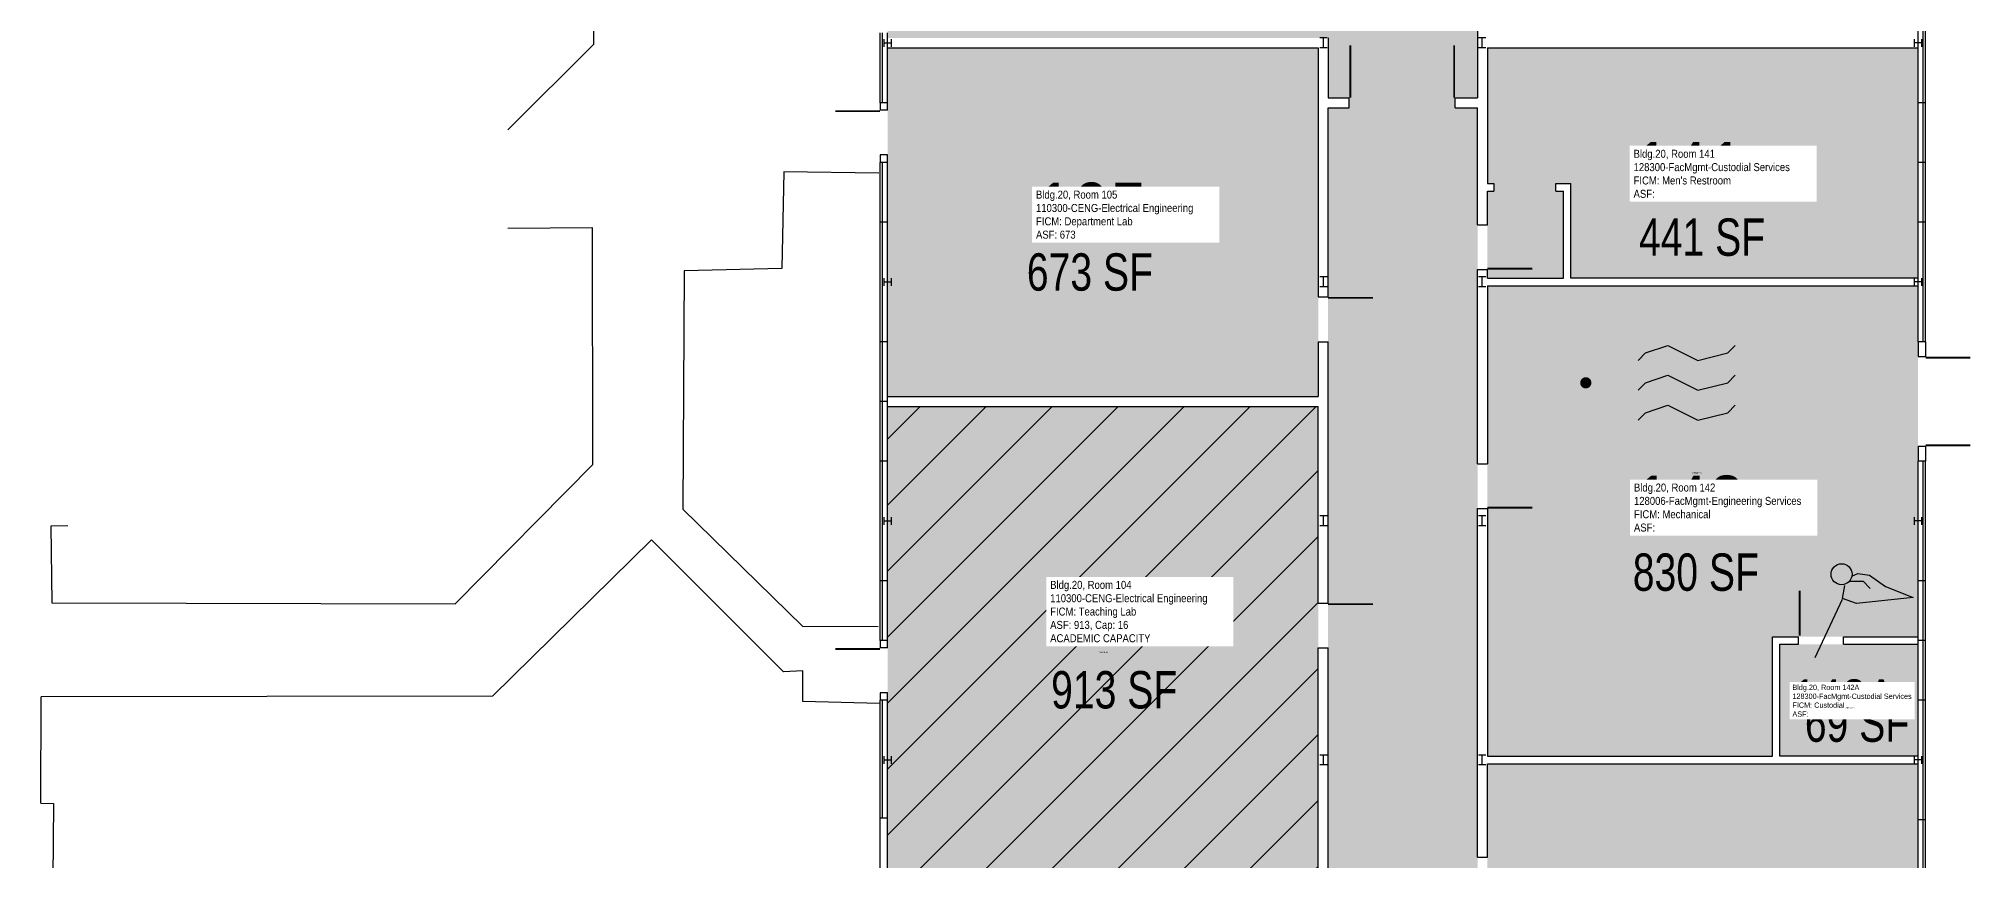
# Model space of a CAD drawing. Header units: inches. Extents: x -221 to 2580, y -38 to 4824.
# Drawn here: x 866 to 2419, y 891 to 1551 of the extents above; entities that cross this region are included whole.
import ezdxf
from ezdxf.enums import TextEntityAlignment as Align

# ---------------------------------------------------------------- set-up
doc = ezdxf.new("R2010")
doc.units = ezdxf.units.IN
doc.header["$LTSCALE"] = 100
doc.header["$MEASUREMENT"] = 0
doc.layers.get('0').update_dxf_attribs({"linetype": 'CONTINUOUS'})
for name, color, linetype in [('A-COLS', 5, 'CONTINUOUS'), ('A-DOOR', 2, 'CONTINUOUS'), ('A-GLAZ', 1, 'CONTINUOUS'), ('A-IDEN-ICON', 4, 'CONTINUOUS'), ('A-IDEN-RNUM', 7, 'CONTINUOUS'), ('A-IDEN-SNUM', 4, 'CONTINUOUS'), ('A-IDEN-VNUM', 4, 'CONTINUOUS'), ('A-SITE', 3, 'CONTINUOUS'), ('A-WALL', 5, 'CONTINUOUS'), ('AREA-TEXT', 3, 'CONTINUOUS'), ('Rooms-Capacity', 4, 'CONTINUOUS'), ('Rooms-Category-Color', 7, 'CONTINUOUS'), ('Rooms-College-Color', 7, 'CONTINUOUS'), ('Rooms-Department-Color', 7, 'CONTINUOUS'), ('Rooms-Division-Color', 7, 'CONTINUOUS'), ('Rooms-Information', 7, 'CONTINUOUS')]:
    doc.layers.add(name, color=color, linetype=linetype)
doc.styles.add('CP_AREA', font='arial.ttf', dxfattribs={"height": 15})
doc.styles.add('CP_ROOMSNUMBER', font='arial.ttf', dxfattribs={"height": 1})
doc.styles.add('CP_ROOMVNUMBER', font='arial.ttf', dxfattribs={"width": 0.85, "height": 0.075})

# ---------------------------------------------------------------- blocks, each defined once
blk = doc.blocks.new('INCOLUMN')
for p, q in [((-4, -3), (-4, 3)), ((-4, 0), (4, 0)), ((4, -3), (4, 3))]:
    blk.add_line(p, q)
blk = doc.blocks.new('OUTCOLUMN')
for p, q in [((-3, 9), (3, 9)), ((-3, 3), (3, 3)), ((0, 3), (0, 9))]:
    blk.add_line(p, q)
blk = doc.blocks.new('CPMECH')
for p, q in [((0.005, 0.025), (0.015, 0.035)), ((0.015, 0.035), (0.045, 0.045)), ((0.045, 0.045), (0.085, 0.025)), ((0.085, 0.025), (0.125, 0.035)), ((0.125, 0.035), (0.135, 0.045)), ((0.015, -0.005), (0.045, 0.005)), ((0.045, 0.005), (0.085, -0.015)), ((0.125, -0.005), (0.135, 0.005)), ((0.005, -0.015), (0.015, -0.005)), ((0.085, -0.015), (0.125, -0.005)), ((0.005, -0.055), (0.015, -0.045)), ((0.015, -0.045), (0.045, -0.035)), ((0.045, -0.035), (0.085, -0.055)), ((0.085, -0.055), (0.125, -0.045)), ((0.125, -0.045), (0.135, -0.035))]:
    blk.add_line(p, q)
for points in [[(-0.025, -0.005, 0, 0.02, 0), (-0.025, 0.035, 0.02, 0.02, 0), (-0.025, 0.055, 0.02, 0, 0), (-0.025, 0.065, 0, 0, 0)], [(-0.025, -0.005, 0, 0.02, 0), (-0.025, -0.045, 0.02, 0.02, 0), (-0.025, -0.065, 0.02, 0, 0), (-0.025, -0.075, 0, 0, 0)]]:
    blk.add_lwpolyline(points, format="xyseb")
at = {"const_width": 0.0075}
blk.add_lwpolyline([(-0.0682, -0.0069, 1), (-0.0618, -0.0031, 1)], format="xyb", close=True, dxfattribs=at)
at = {"const_width": 0.015}
blk.add_lwpolyline([(-0.025, -0.005), (-0.065, -0.005)], dxfattribs=at)
blk = doc.blocks.new('CPCUST')
for p, q in [((0.0171, -0.0639), (0.02, -0.0466)), ((0.0262, -0.0408), (0.0446, -0.0406)), ((0.0297, -0.0341), (0.0376, -0.0302)), ((0.0376, -0.0302), (0.0533, -0.0324)), ((0.0446, -0.0406), (0.0543, -0.0505)), ((0.0533, -0.0324), (0.0745, -0.0479)), ((0.0745, -0.0479), (0.1117, -0.0625)), ((0.0358, -0.0705), (0.0171, -0.0639)), ((0.1117, -0.0625), (0.0358, -0.0705))]:
    blk.add_line(p, q)
at = {"const_width": 0.015}
blk.add_lwpolyline([(-0.03, 0.05), (0.01, -0.0193)], dxfattribs=at)
at = {"const_width": 0.0075}
blk.add_lwpolyline([(-0.0332, 0.0481, 1), (-0.0268, 0.0519, 1)], format="xyb", close=True, dxfattribs=at)
blk.add_circle((0.0158, -0.0313), 0.0141)
blk = doc.blocks.new('CPMEN')
at = {"const_width": 0.015}
for points in [[(0.055, 0.01), (0.055, 0.05), (0.015, 0.05)], [(0.0151, 0.0101), (0.055, 0.05)]]:
    blk.add_lwpolyline(points, dxfattribs=at)
blk.add_lwpolyline([(-0.0575, -0.02, 1), (0.0275, -0.02, 1)], format="xyb", close=True, dxfattribs=at)

msp = doc.modelspace()

# ---------------------------------------------------------------- hatches: boundary and pattern name
at = {"layer": 'Rooms-Capacity'}
h = msp.add_hatch(dxfattribs=at)
h.set_pattern_fill('ANSI31', color=256, scale=300, style=0)
h.paths.add_polyline_path([(1894, 1256), (1894, 876), (1548, 876), (1548, 1256)])
at = {"layer": 'Rooms-Category-Color', "true_color": 0xadadad}
for points in [[(1023, 450), (1023, 456), (1902, 456), (1902, 513), (1883, 513), (1883, 868), (1902, 868), (1902, 1496), (1919, 1496), (1919, 1504), (1902, 1504), (1902, 1552), (1548, 1552), (1548, 1617), (1902, 1617), (1902, 2824), (1920, 2824), (1920, 2832), (1902, 2832), (1902, 2880), (1548, 2880), (1548, 2886), (1542, 2886), (1542, 2880), (46, 2880), (46, 2976), (1542, 2976), (1542, 2970), (1548, 2970), (1548, 2976), (1902, 2976), (1902, 3560), (1920, 3560), (1920, 3568), (1902, 3568), (1902, 3977), (1883, 3977), (1883, 4272), (1902, 4272), (1902, 4368), (430, 4368), (430, 4464), (1902, 4464), (1902, 4778), (2022, 4778), (2022, 3568), (2004, 3568), (2004, 3560), (2022, 3560), (2022, 2985), (2376, 2985), (2376, 2895), (2022, 2895), (2022, 2832), (2004, 2832), (2004, 2824), (2022, 2824), (2022, 2313), (2053.8, 2313), (2053.8, 2281), (2022, 2281), (2022, 1504), (2004, 1504), (2004, 1496), (2022, 1496), (2022, 48), (1902, 48), (1902, 360), (1023, 360), (1023, 366), (1017, 366), (1017, 360), (46, 360), (46, 456), (1017, 456), (1017, 450)], [(2376, 1359), (2097, 1359), (2097, 1435), (2085, 1435), (2085, 1429), (2091, 1429), (2091, 1359), (2030, 1359), (2030, 1429), (2035, 1429), (2035, 1435), (2030, 1435), (2030, 1544), (2376, 1544)], [(2376, 1353), (2376, 1071), (2259, 1071), (2259, 975), (2030, 975), (2030, 1353)], [(2376, 1065), (2376, 975), (2265, 975), (2265, 1065)]]:
    msp.add_hatch(color=253, dxfattribs=at).paths.add_polyline_path(points)
at = {"layer": 'Rooms-Category-Color', "true_color": 0xe3f498}
for points in [[(1894, 1544), (1894, 1264), (1548, 1264), (1548, 1544)], [(1894, 1256), (1894, 876), (1548, 876), (1548, 1256)]]:
    msp.add_hatch(color=61, dxfattribs=at).paths.add_polyline_path(points)
at = {"layer": 'Rooms-Category-Color', "true_color": 0xffff64}
msp.add_hatch(color=51, dxfattribs=at).paths.add_polyline_path([(2376, 969), (2376, 783), (2030, 783), (2030, 969)])
at = {"layer": 'Rooms-College-Color', "true_color": 0xadadad}
for points in [[(1023, 450), (1023, 456), (1902, 456), (1902, 513), (1883, 513), (1883, 868), (1902, 868), (1902, 1496), (1919, 1496), (1919, 1504), (1902, 1504), (1902, 1552), (1548, 1552), (1548, 1617), (1902, 1617), (1902, 2824), (1920, 2824), (1920, 2832), (1902, 2832), (1902, 2880), (1548, 2880), (1548, 2886), (1542, 2886), (1542, 2880), (46, 2880), (46, 2976), (1542, 2976), (1542, 2970), (1548, 2970), (1548, 2976), (1902, 2976), (1902, 3560), (1920, 3560), (1920, 3568), (1902, 3568), (1902, 3977), (1883, 3977), (1883, 4272), (1902, 4272), (1902, 4368), (430, 4368), (430, 4464), (1902, 4464), (1902, 4778), (2022, 4778), (2022, 3568), (2004, 3568), (2004, 3560), (2022, 3560), (2022, 2985), (2376, 2985), (2376, 2895), (2022, 2895), (2022, 2832), (2004, 2832), (2004, 2824), (2022, 2824), (2022, 2313), (2053.8, 2313), (2053.8, 2281), (2022, 2281), (2022, 1504), (2004, 1504), (2004, 1496), (2022, 1496), (2022, 48), (1902, 48), (1902, 360), (1023, 360), (1023, 366), (1017, 366), (1017, 360), (46, 360), (46, 456), (1017, 456), (1017, 450)], [(2376, 1359), (2097, 1359), (2097, 1435), (2085, 1435), (2085, 1429), (2091, 1429), (2091, 1359), (2030, 1359), (2030, 1429), (2035, 1429), (2035, 1435), (2030, 1435), (2030, 1544), (2376, 1544)], [(2376, 1353), (2376, 1071), (2259, 1071), (2259, 975), (2030, 975), (2030, 1353)], [(2376, 1065), (2376, 975), (2265, 975), (2265, 1065)]]:
    msp.add_hatch(color=253, dxfattribs=at).paths.add_polyline_path(points)
at = {"layer": 'Rooms-College-Color', "true_color": 0x99d7b2}
for points in [[(1894, 1544), (1894, 1264), (1548, 1264), (1548, 1544)], [(1894, 1256), (1894, 876), (1548, 876), (1548, 1256)]]:
    msp.add_hatch(color=253, dxfattribs=at).paths.add_polyline_path(points)
at = {"layer": 'Rooms-College-Color', "true_color": 0xffff64}
msp.add_hatch(color=51, dxfattribs=at).paths.add_polyline_path([(2376, 969), (2376, 783), (2030, 783), (2030, 969)])
at = {"layer": 'Rooms-Department-Color', "true_color": 0xacacac}
for points in [[(1023, 450), (1023, 456), (1902, 456), (1902, 513), (1883, 513), (1883, 868), (1902, 868), (1902, 1496), (1919, 1496), (1919, 1504), (1902, 1504), (1902, 1552), (1548, 1552), (1548, 1617), (1902, 1617), (1902, 2824), (1920, 2824), (1920, 2832), (1902, 2832), (1902, 2880), (1548, 2880), (1548, 2886), (1542, 2886), (1542, 2880), (46, 2880), (46, 2976), (1542, 2976), (1542, 2970), (1548, 2970), (1548, 2976), (1902, 2976), (1902, 3560), (1920, 3560), (1920, 3568), (1902, 3568), (1902, 3977), (1883, 3977), (1883, 4272), (1902, 4272), (1902, 4368), (430, 4368), (430, 4464), (1902, 4464), (1902, 4778), (2022, 4778), (2022, 3568), (2004, 3568), (2004, 3560), (2022, 3560), (2022, 2985), (2376, 2985), (2376, 2895), (2022, 2895), (2022, 2832), (2004, 2832), (2004, 2824), (2022, 2824), (2022, 2313), (2053.8, 2313), (2053.8, 2281), (2022, 2281), (2022, 1504), (2004, 1504), (2004, 1496), (2022, 1496), (2022, 48), (1902, 48), (1902, 360), (1023, 360), (1023, 366), (1017, 366), (1017, 360), (46, 360), (46, 456), (1017, 456), (1017, 450)], [(2376, 1359), (2097, 1359), (2097, 1435), (2085, 1435), (2085, 1429), (2091, 1429), (2091, 1359), (2030, 1359), (2030, 1429), (2035, 1429), (2035, 1435), (2030, 1435), (2030, 1544), (2376, 1544)], [(2376, 1353), (2376, 1071), (2259, 1071), (2259, 975), (2030, 975), (2030, 1353)], [(2376, 1065), (2376, 975), (2265, 975), (2265, 1065)]]:
    msp.add_hatch(color=253, dxfattribs=at).paths.add_polyline_path(points)
at = {"layer": 'Rooms-Department-Color', "true_color": 0x99d7b2}
for points in [[(1894, 1544), (1894, 1264), (1548, 1264), (1548, 1544)], [(1894, 1256), (1894, 876), (1548, 876), (1548, 1256)]]:
    msp.add_hatch(color=253, dxfattribs=at).paths.add_polyline_path(points)
at = {"layer": 'Rooms-Department-Color', "true_color": 0x003fff}
msp.add_hatch(color=160, dxfattribs=at).paths.add_polyline_path([(2376, 969), (2376, 783), (2030, 783), (2030, 969)])
at = {"layer": 'Rooms-Division-Color', "true_color": 0xadadad}
for points in [[(1023, 450), (1023, 456), (1902, 456), (1902, 513), (1883, 513), (1883, 868), (1902, 868), (1902, 1496), (1919, 1496), (1919, 1504), (1902, 1504), (1902, 1552), (1548, 1552), (1548, 1617), (1902, 1617), (1902, 2824), (1920, 2824), (1920, 2832), (1902, 2832), (1902, 2880), (1548, 2880), (1548, 2886), (1542, 2886), (1542, 2880), (46, 2880), (46, 2976), (1542, 2976), (1542, 2970), (1548, 2970), (1548, 2976), (1902, 2976), (1902, 3560), (1920, 3560), (1920, 3568), (1902, 3568), (1902, 3977), (1883, 3977), (1883, 4272), (1902, 4272), (1902, 4368), (430, 4368), (430, 4464), (1902, 4464), (1902, 4778), (2022, 4778), (2022, 3568), (2004, 3568), (2004, 3560), (2022, 3560), (2022, 2985), (2376, 2985), (2376, 2895), (2022, 2895), (2022, 2832), (2004, 2832), (2004, 2824), (2022, 2824), (2022, 2313), (2053.8, 2313), (2053.8, 2281), (2022, 2281), (2022, 1504), (2004, 1504), (2004, 1496), (2022, 1496), (2022, 48), (1902, 48), (1902, 360), (1023, 360), (1023, 366), (1017, 366), (1017, 360), (46, 360), (46, 456), (1017, 456), (1017, 450)], [(2376, 1359), (2097, 1359), (2097, 1435), (2085, 1435), (2085, 1429), (2091, 1429), (2091, 1359), (2030, 1359), (2030, 1429), (2035, 1429), (2035, 1435), (2030, 1435), (2030, 1544), (2376, 1544)], [(2376, 1353), (2376, 1071), (2259, 1071), (2259, 975), (2030, 975), (2030, 1353)], [(2376, 1065), (2376, 975), (2265, 975), (2265, 1065)]]:
    msp.add_hatch(color=253, dxfattribs=at).paths.add_polyline_path(points)
at = {"layer": 'Rooms-Division-Color', "true_color": 0x99d7b2}
for points in [[(1894, 1544), (1894, 1264), (1548, 1264), (1548, 1544)], [(1894, 1256), (1894, 876), (1548, 876), (1548, 1256)]]:
    msp.add_hatch(color=253, dxfattribs=at).paths.add_polyline_path(points)
at = {"layer": 'Rooms-Division-Color', "true_color": 0x003fff}
msp.add_hatch(color=160, dxfattribs=at).paths.add_polyline_path([(2376, 969), (2376, 783), (2030, 783), (2030, 969)])

# ---------------------------------------------------------------- linework, layer by layer
at = {"layer": 'A-DOOR'}
for points in [[(1919.8, 1504, 1.5, 1.5, 0), (1919.8, 1546, 0, 0, 0), (1919, 1546, 0, 0, -0.414214), (1961, 1504, 0, 0, -0.414214)], [(2003.3, 1504, 1.5, 1.5, 0), (2003.3, 1546, 0, 0, 0), (2004, 1546, 0, 0, 0.414214), (1962, 1504, 0, 0, 0.414214)], [(1542, 1493.2, 1.5, 1.5, 0), (1506, 1493.2, 0, 0, 0), (1506, 1492.5, 0, 0, 0.414214), (1543.5, 1458, 0, 0, 0.414214)], [(2030, 1366.7, 1.5, 1.5, 0), (2066, 1366.7, 0, 0, 0), (2066, 1367.5, 0, 0, 0.414214), (2028.5, 1402, 0, 0, 0.414214)], [(1902, 1343.2, 1.5, 1.5, 0), (1938, 1343.2, 0, 0, 0), (1938, 1342.5, 0, 0, -0.414214), (1900.5, 1308, 0, 0, -0.414214)], [(2382, 1295.2, 1.5, 1.5, 0), (2418, 1295.2, 0, 0, 0), (2418, 1294.5, 0, 0, -0.414214), (2380.5, 1260, 0, 0, -0.414214)], [(2382, 1224.7, 1.5, 1.5, 0), (2418, 1224.7, 0, 0, 0), (2418, 1225.5, 0, 0, 0.414214), (2380.5, 1260, 0, 0, 0.414214)], [(2030, 1174.7, 1.5, 1.5, 0), (2066, 1174.7, 0, 0, 0), (2066, 1175.5, 0, 0, 0.414214), (2028.5, 1210, 0, 0, 0.414214)], [(2280.8, 1072, 1.5, 1.5, 0), (2280.8, 1108, 0, 0, 0), (2281.5, 1108, 0, 0, -0.414214), (2316, 1070.5, 0, 0, -0.414214)], [(1902, 1097.2, 1.5, 1.5, 0), (1938, 1097.2, 0, 0, 0), (1938, 1096.5, 0, 0, -0.414214), (1900.5, 1062, 0, 0, -0.414214)], [(1542, 1061.2, 1.5, 1.5, 0), (1506, 1061.2, 0, 0, 0), (1506, 1060.5, 0, 0, 0.414214), (1543.5, 1026, 0, 0, 0.414214)], [(2030, 858.7, 1.5, 1.5, 0), (2066, 858.7, 0, 0, 0), (2066, 859.5, 0, 0, 0.414214), (2028.5, 894, 0, 0, 0.414214)]]:
    msp.add_lwpolyline(points, format="xyseb", dxfattribs=at)
at = {"layer": 'A-GLAZ'}
for p, q in [((2376, 1308), (2376, 2121)), ((2380, 1308), (2380, 2121)), ((2382, 1308), (2382, 2121)), ((1542, 1500), (1542, 1556.2)), ((1544, 1500), (1544, 1556.2)), ((1548, 1500), (1548, 1556.2)), ((1548, 1500), (1542, 1500)), ((2382, 1500), (2376, 1500)), ((1548, 1452), (1542, 1452)), ((1542, 1068), (1542, 1452)), ((1544, 1068), (1544, 1452)), ((1548, 1068), (1548, 1452)), ((2382, 1452), (2376, 1452)), ((1548, 1404), (1542, 1404)), ((2382, 1404), (2376, 1404)), ((1548, 1308), (1542, 1308)), ((2382, 1308), (2376, 1308)), ((1548, 1260), (1542, 1260)), ((1548, 1212), (1542, 1212)), ((2382, 1212), (2376, 1212)), ((2376, 348), (2376, 1212)), ((2380, 348), (2380, 1212)), ((2382, 348), (2382, 1212)), ((1548, 1116), (1542, 1116)), ((2382, 1116), (2376, 1116)), ((1548, 1068), (1542, 1068)), ((2382, 1068), (2376, 1068)), ((1542, 925.5), (1542, 1020)), ((1548, 1020), (1542, 1020)), ((1544, 925.5), (1544, 1020)), ((1548, 925.5), (1548, 1020)), ((2382, 1020), (2376, 1020)), ((2382, 924), (2376, 924))]:
    msp.add_line(p, q, dxfattribs=at)
at = {"layer": 'A-IDEN-ICON'}
msp.add_line((2315, 1101), (2293, 1054), dxfattribs=at)
at = {"layer": 'A-SITE'}
for p, q in [((1312.1, 1546.9), (1312.8, 1929.8)), ((1243, 1478.3), (1312.1, 1546.9)), ((1464.7, 1444.5), (1463.2, 1366.7)), ((1541.1, 1443.4), (1464.7, 1444.5)), ((1311, 1399.4), (1243, 1398.9)), ((1311.2, 1209.3), (1311, 1399.4)), ((1463.2, 1366.7), (1384.6, 1365)), ((1384.6, 1365), (1383.5, 1173.5)), ((1200.6, 1097.4), (1311.2, 1209.3)), ((1383.5, 1173.5), (1479.7, 1079.4)), ((889.4, 1160.1), (875.8, 1159.7)), ((875.8, 1159.7), (876.6, 1098.2)), ((1358.3, 1148.8), (1230.6, 1023.3)), ((1464.5, 1042.8), (1358.3, 1148.8)), ((876.6, 1098.2), (1200.6, 1097.4)), ((1479.7, 1079.4), (1540.5, 1079.1)), ((1479.9, 1043.7), (1464.5, 1042.8)), ((1480.1, 1018.9), (1479.9, 1043.7)), ((867.9, 937.2), (868, 1022.8)), ((1230.6, 1023.3), (868, 1022.8)), ((1541.5, 1017.5), (1480.1, 1018.9)), ((867.9, 937.3), (878, 937.1)), ((878, 937.1), (877.5, 876.9))]:
    msp.add_line(p, q, dxfattribs=at)
at = {"layer": 'A-WALL'}
for p, q in [((2022, 1616), (2022, 1504)), ((1548, 1544), (1894, 1544)), ((1894, 1544), (1894, 1344)), ((1902, 1552), (1902, 1504)), ((2030, 1544), (2376, 1544)), ((2030, 1544), (2030, 1435)), ((1542, 1500), (1542, 1494)), ((1548, 1494), (1542, 1494)), ((1548, 1494), (1548, 1500)), ((1902, 1504), (1919, 1504)), ((1902, 1496), (1919, 1496)), ((1902, 1344), (1902, 1496)), ((1919, 1496), (1919, 1504)), ((2004, 1496), (2004, 1504)), ((2004, 1504), (2022, 1504)), ((2004, 1496), (2022, 1496)), ((2022, 1402), (2022, 1496)), ((1548, 1458), (1542, 1458)), ((1542, 1458), (1542, 1452)), ((1548, 1452), (1548, 1458)), ((2030, 1435), (2035, 1435)), ((2030, 1429), (2035, 1429)), ((2030, 1402), (2030, 1429)), ((2035, 1435), (2035, 1429)), ((2085, 1429), (2085, 1435)), ((2085, 1435), (2097, 1435)), ((2085, 1429), (2091, 1429)), ((2091, 1359), (2091, 1429)), ((2097, 1359), (2097, 1435)), ((2022, 1402), (2030, 1402)), ((2022, 1366), (2030, 1366)), ((2022, 1210), (2022, 1366)), ((2030, 1359), (2030, 1366)), ((2030, 1359), (2091, 1359)), ((2030, 1353), (2376, 1353)), ((2030, 1353), (2030, 1210)), ((2376, 1359), (2097, 1359)), ((1894, 1344), (1902, 1344)), ((1894, 1308), (1902, 1308)), ((1894, 1308), (1894, 1264)), ((1902, 1098), (1902, 1308)), ((2376, 1308), (2376, 1296)), ((2382, 1308), (2382, 1296)), ((2376, 1296), (2382, 1296)), ((1548, 1264), (1894, 1264)), ((1548, 1256), (1894, 1256)), ((1894, 1098), (1894, 1256)), ((2376, 1224), (2382, 1224)), ((2376, 1224), (2376, 1212)), ((2382, 1224), (2382, 1212)), ((2022, 1210), (2030, 1210)), ((2022, 1174), (2030, 1174)), ((2022, 894), (2022, 1174)), ((2030, 1174), (2030, 975)), ((1894, 1098), (1902, 1098)), ((1542, 1068), (1542, 1062)), ((1548, 1062), (1542, 1062)), ((1548, 1062), (1548, 1068)), ((1894, 876), (1894, 1062)), ((1894, 1062), (1902, 1062)), ((1902, 868), (1902, 1062)), ((2259, 1071), (2280, 1071)), ((2259, 975), (2259, 1071)), ((2265, 1065), (2280, 1065)), ((2265, 975), (2265, 1065)), ((2280, 1065), (2280, 1071)), ((2316, 1065), (2316, 1071)), ((2316, 1071), (2376, 1071)), ((2316, 1065), (2376, 1065)), ((1548, 1026), (1542, 1026)), ((1542, 1026), (1542, 1020)), ((1548, 1020), (1548, 1026)), ((2030, 975), (2259, 975)), ((2030, 969), (2376, 969)), ((2030, 894), (2030, 969)), ((2376, 975), (2265, 975)), ((1542, 925.5), (1548, 925.5)), ((1542, 876), (1542, 925.5)), ((1548, 876), (1548, 925.5)), ((2022, 894), (2030, 894))]:
    msp.add_line(p, q, dxfattribs=at)

# ---------------------------------------------------------------- block references
at = {"layer": 'A-COLS', "xscale": 0.9999999990686774, "yscale": 0.9999999990686774, "zscale": 0.9999999990686774}
for name, p, rotation in [('OUTCOLUMN', (1542, 1548), 270), ('INCOLUMN', (1898.3, 1548), 90), ('INCOLUMN', (2025.8, 1548), 90), ('OUTCOLUMN', (2382, 1548), 90), ('OUTCOLUMN', (1542, 1356), 270), ('INCOLUMN', (1898.3, 1356), 90), ('INCOLUMN', (2025.8, 1356), 90), ('OUTCOLUMN', (2382, 1356), 90), ('OUTCOLUMN', (1542, 1164), 270), ('INCOLUMN', (1898.3, 1164), 90), ('INCOLUMN', (2025.8, 1164), 90), ('OUTCOLUMN', (2382, 1164), 90), ('OUTCOLUMN', (1542, 972), 270), ('INCOLUMN', (1898.3, 972), 90), ('INCOLUMN', (2025.8, 972), 90), ('OUTCOLUMN', (2382, 972), 90)]:
    msp.add_blockref(name, p, dxfattribs=dict(at, rotation=rotation))
at = {"layer": 'A-IDEN-ICON', "xscale": 600, "yscale": 600, "zscale": 600, "rotation": 359.9999999791892}
for name, p in [('CPMEN', (2159.2, 1498.6)), ('CPMECH', (2148, 1278)), ('CPCUST', (2305, 1140))]:
    msp.add_blockref(name, p, dxfattribs=at)

# ---------------------------------------------------------------- texts
at = {"layer": 'A-IDEN-RNUM', "style": 'CP_ROOMSNUMBER', "width": 0.85}
for s, p in [('0141-00', (2192, 1446)), ('0105-00', (1717.5, 1415.9)), ('0142-00', (2194.3, 1202)), ('0104-00', (1717.5, 1057.9)), ('0142-A0', (2317.1, 1013.4))]:
    msp.add_text(s, height=1, rotation=360, dxfattribs=at).set_placement(p)
at = {"layer": 'A-IDEN-SNUM', "style": 'CP_ROOMSNUMBER', "width": 0.85}
for s, p in [('0200014100', (2192, 1446)), ('0200010500', (1717.5, 1415.9)), ('0200014200', (2194.3, 1202)), ('0200010400', (1717.5, 1057.9)), ('02000142A0', (2317.1, 1013.4))]:
    msp.add_text(s, height=1, rotation=360, dxfattribs=at).set_placement(p)
at = {"layer": 'A-IDEN-VNUM', "style": 'CP_ROOMVNUMBER', "width": 0.85}
for s, height, p in [('141', 45, (2192, 1446)), ('105', 45, (1711.8, 1413.2)), ('142', 45, (2192.3, 1177.9)), ('104', 45, (1723.3, 1089)), ('142A', 30, (2316.6, 1021.7))]:
    msp.add_text(s, height=height, dxfattribs=at).set_placement(p, align=Align.MIDDLE_CENTER)
at = {"layer": 'AREA-TEXT', "style": 'CP_AREA', "width": 0.75}
for s, p in [('441 SF', (2202.4, 1392)), ('673 SF', (1710.6, 1364)), ('830 SF', (2197.4, 1122.9)), ('913 SF', (1730.1, 1028.4)), ('69 SF', (2326.9, 1001.6))]:
    msp.add_text(s, height=30, dxfattribs=at).set_placement(p, align=Align.MIDDLE_CENTER)

# ---------------------------------------------------------------- next in the draw order: texts
at = {"layer": 'Rooms-Information', "attachment_point": 7, "style": 'CP_ROOMVNUMBER', "bg_fill": 3, "box_fill_scale": 1.5, "bg_fill_color": 256, "bg_fill_true_color": 13158600, "bg_fill_transparency": 0}
for s, insert, char_height, width in [("Bldg.20, Room 141^M^J128300-FacMgmt-Custodial Services^M^JFICM: Men's Restroom^M^JASF: ", (2147.4, 1423.5), 6.429, 144), ('Bldg.20, Room 105^M^J110300-CENG-Electrical Engineering^M^JFICM: Department Lab^M^JASF: 673', (1667.3, 1390.7), 6.429, 144), ('Bldg.20, Room 142^M^J128006-FacMgmt-Engineering Services^M^JFICM: Mechanical^M^JASF: ', (2147.7, 1155.4), 6.429, 144), ('Bldg.20, Room 104^M^J110300-CENG-Electrical Engineering^M^JFICM: Teaching Lab^M^JASF: 913, Cap: 16^M^JACADEMIC CAPACITY', (1678.7, 1066.5), 6.4286, 144), ('Bldg.20, Room 142A^M^J128300-FacMgmt-Custodial Services^M^JFICM: Custodial^M^JASF: ', (2275, 1006.7), 4.286, 96)]:
    msp.add_mtext(s, dxfattribs=dict(at, insert=insert, char_height=char_height, width=width))

doc.saveas('drawing.dxf')
